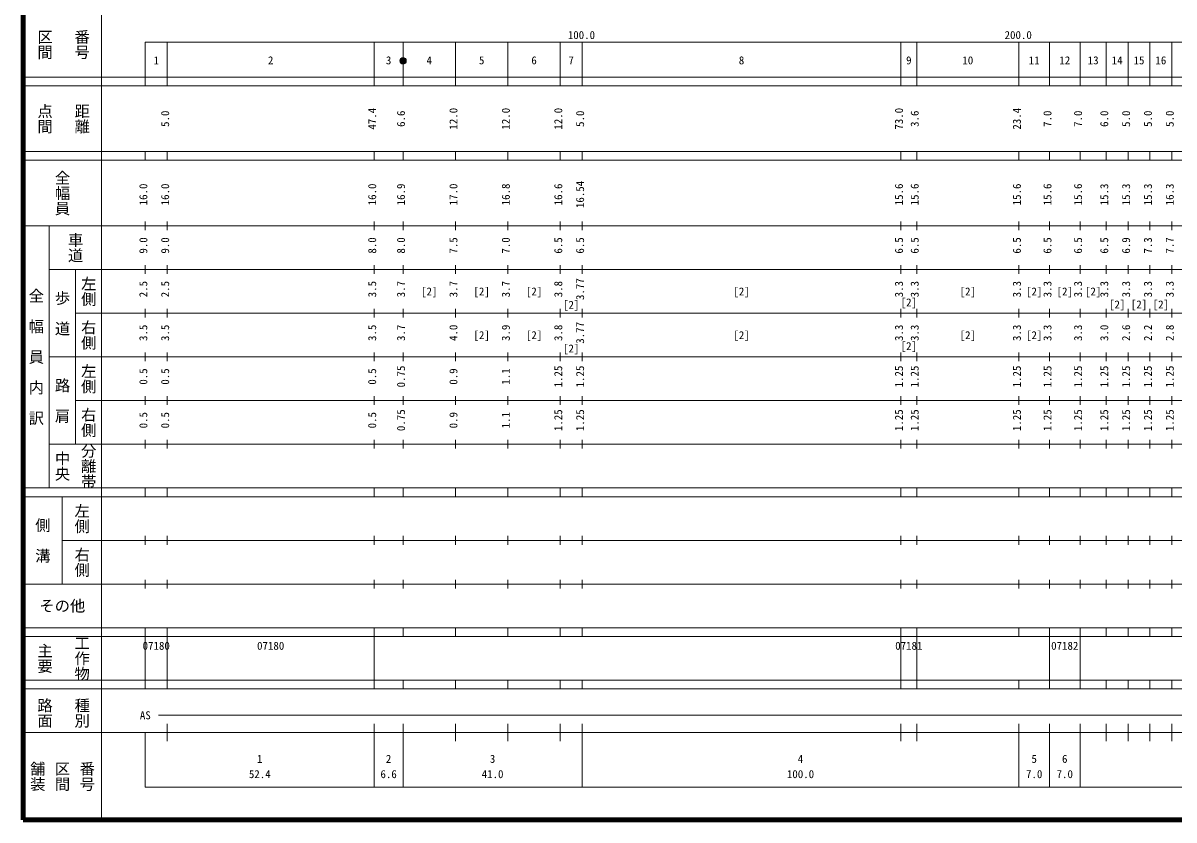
# Model space of a CAD drawing. Units: millimetres on the paper, enlarged 1000 times. Extents: x 40000 to 680000, y 20000 to 380000.
# Drawn here: x 40000 to 303505, y 20000 to 202409 of the extents above; entities that cross this region are included whole.
import ezdxf
from ezdxf.enums import TextEntityAlignment as Align

# ---------------------------------------------------------------- set-up
doc = ezdxf.new("R2010")
doc.units = ezdxf.units.MM
doc.header["$LTSCALE"] = 1000
doc.header["$PDMODE"] = 32
doc.header["$PDSIZE"] = 500
doc.layers.add('M-TTL', color=2, linetype='Continuous', lineweight=140)
doc.layers.add('M-TTL-BAND', color=7, linetype='Continuous', lineweight=13)
doc.styles.add('@ＭＳ ゴシック', font='')
doc.styles.add('ＭＳ ゴシック', font='')
doc.styles.get('@ＭＳ ゴシック').set_extended_font_data('@MS Gothic')
doc.styles.get('ＭＳ ゴシック').set_extended_font_data('MS Gothic')

msp = doc.modelspace()

# ---------------------------------------------------------------- linework, layer by layer
at = {"layer": 'M-TTL'}
for p, q in [((40000, 380000), (40000, 20000)), ((40000, 20000), (680000, 20000))]:
    msp.add_line(p, q, dxfattribs=at)
at = {"layer": 'M-TTL-BAND'}
for p, q in [((58000, 370000), (58000, 20000)), ((68000, 198000), (579000, 198000)), ((68000, 198000), (68000, 188000)), ((73000, 188000), (73000, 198000)), ((120400, 188000), (120400, 198000)), ((127000, 188000), (127000, 198000)), ((139000, 188000), (139000, 198000)), ((151000, 188000), (151000, 198000)), ((163000, 188000), (163000, 198000)), ((168000, 188000), (168000, 198000)), ((241000, 188000), (241000, 198000)), ((244600, 188000), (244600, 198000)), ((268000, 188000), (268000, 198000)), ((275000, 188000), (275000, 198000)), ((282000, 188000), (282000, 198000)), ((288000, 188000), (288000, 198000)), ((293000, 188000), (293000, 198000)), ((298000, 188000), (298000, 198000)), ((303000, 188000), (303000, 198000)), ((40000, 190000), (579000, 190000)), ((40000, 188000), (579000, 188000)), ((40000, 173000), (579000, 173000)), ((68000, 171000), (68000, 173000)), ((73000, 171000), (73000, 173000)), ((120400, 171000), (120400, 173000)), ((127000, 171000), (127000, 173000)), ((139000, 171000), (139000, 173000)), ((151000, 171000), (151000, 173000)), ((163000, 171000), (163000, 173000)), ((168000, 171000), (168000, 173000)), ((241000, 171000), (241000, 173000)), ((244600, 171000), (244600, 173000)), ((268000, 171000), (268000, 173000)), ((275000, 171000), (275000, 173000)), ((282000, 171000), (282000, 173000)), ((288000, 171000), (288000, 173000)), ((293000, 171000), (293000, 173000)), ((298000, 171000), (298000, 173000)), ((303000, 171000), (303000, 173000)), ((40000, 171000), (579000, 171000)), ((40000, 156000), (579000, 156000)), ((46000, 96000), (46000, 156000)), ((68000, 155000), (68000, 157000)), ((73000, 155000), (73000, 157000)), ((120400, 155000), (120400, 157000)), ((127000, 155000), (127000, 157000)), ((139000, 155000), (139000, 157000)), ((151000, 155000), (151000, 157000)), ((163000, 155000), (163000, 157000)), ((168000, 155000), (168000, 157000)), ((241000, 155000), (241000, 157000)), ((244600, 155000), (244600, 157000)), ((268000, 155000), (268000, 157000)), ((275000, 155000), (275000, 157000)), ((282000, 155000), (282000, 157000)), ((288000, 155000), (288000, 157000)), ((293000, 155000), (293000, 157000)), ((298000, 155000), (298000, 157000)), ((303000, 155000), (303000, 157000)), ((46000, 146000), (579000, 146000)), ((52000, 146000), (52000, 106000)), ((68000, 145000), (68000, 147000)), ((73000, 145000), (73000, 147000)), ((120400, 145000), (120400, 147000)), ((127000, 145000), (127000, 147000)), ((139000, 145000), (139000, 147000)), ((151000, 145000), (151000, 147000)), ((163000, 145000), (163000, 147000)), ((168000, 145000), (168000, 147000)), ((241000, 145000), (241000, 147000)), ((244600, 145000), (244600, 147000)), ((268000, 145000), (268000, 147000)), ((275000, 145000), (275000, 147000)), ((282000, 145000), (282000, 147000)), ((288000, 145000), (288000, 147000)), ((293000, 145000), (293000, 147000)), ((298000, 145000), (298000, 147000)), ((303000, 145000), (303000, 147000)), ((52000, 136000), (579000, 136000)), ((68000, 135000), (68000, 137000)), ((73000, 135000), (73000, 137000)), ((120400, 135000), (120400, 137000)), ((127000, 135000), (127000, 137000)), ((139000, 135000), (139000, 137000)), ((151000, 135000), (151000, 137000)), ((163000, 135000), (163000, 137000)), ((168000, 135000), (168000, 137000)), ((241000, 135000), (241000, 137000)), ((244600, 135000), (244600, 137000)), ((268000, 135000), (268000, 137000)), ((275000, 135000), (275000, 137000)), ((282000, 135000), (282000, 137000)), ((288000, 135000), (288000, 137000)), ((293000, 135000), (293000, 137000)), ((298000, 135000), (298000, 137000)), ((303000, 135000), (303000, 137000)), ((68000, 125000), (68000, 127000)), ((73000, 125000), (73000, 127000)), ((120400, 125000), (120400, 127000)), ((127000, 125000), (127000, 127000)), ((139000, 125000), (139000, 127000)), ((151000, 125000), (151000, 127000)), ((163000, 125000), (163000, 127000)), ((168000, 125000), (168000, 127000)), ((241000, 125000), (241000, 127000)), ((244600, 125000), (244600, 127000)), ((268000, 125000), (268000, 127000)), ((275000, 125000), (275000, 127000)), ((282000, 125000), (282000, 127000)), ((288000, 125000), (288000, 127000)), ((293000, 125000), (293000, 127000)), ((298000, 125000), (298000, 127000)), ((303000, 125000), (303000, 127000)), ((46000, 126000), (579000, 126000)), ((52000, 116000), (579000, 116000)), ((68000, 115000), (68000, 117000)), ((73000, 115000), (73000, 117000)), ((120400, 115000), (120400, 117000)), ((127000, 115000), (127000, 117000)), ((139000, 115000), (139000, 117000)), ((151000, 115000), (151000, 117000)), ((163000, 115000), (163000, 117000)), ((168000, 115000), (168000, 117000)), ((241000, 115000), (241000, 117000)), ((244600, 115000), (244600, 117000)), ((268000, 115000), (268000, 117000)), ((275000, 115000), (275000, 117000)), ((282000, 115000), (282000, 117000)), ((288000, 115000), (288000, 117000)), ((293000, 115000), (293000, 117000)), ((298000, 115000), (298000, 117000)), ((303000, 115000), (303000, 117000)), ((46000, 106000), (579000, 106000)), ((68000, 105000), (68000, 107000)), ((73000, 105000), (73000, 107000)), ((120400, 105000), (120400, 107000)), ((127000, 105000), (127000, 107000)), ((139000, 105000), (139000, 107000)), ((151000, 105000), (151000, 107000)), ((163000, 105000), (163000, 107000)), ((168000, 105000), (168000, 107000)), ((241000, 105000), (241000, 107000)), ((244600, 105000), (244600, 107000)), ((268000, 105000), (268000, 107000)), ((275000, 105000), (275000, 107000)), ((282000, 105000), (282000, 107000)), ((288000, 105000), (288000, 107000)), ((293000, 105000), (293000, 107000)), ((298000, 105000), (298000, 107000)), ((303000, 105000), (303000, 107000)), ((40000, 96000), (579000, 96000)), ((68000, 94000), (68000, 96000)), ((73000, 94000), (73000, 96000)), ((120400, 94000), (120400, 96000)), ((127000, 94000), (127000, 96000)), ((139000, 94000), (139000, 96000)), ((151000, 94000), (151000, 96000)), ((163000, 94000), (163000, 96000)), ((168000, 94000), (168000, 96000)), ((241000, 94000), (241000, 96000)), ((244600, 94000), (244600, 96000)), ((268000, 94000), (268000, 96000)), ((275000, 94000), (275000, 96000)), ((282000, 94000), (282000, 96000)), ((288000, 94000), (288000, 96000)), ((293000, 94000), (293000, 96000)), ((298000, 94000), (298000, 96000)), ((303000, 94000), (303000, 96000)), ((40000, 94000), (579000, 94000)), ((49000, 94000), (49000, 74000)), ((68000, 83000), (68000, 85000)), ((73000, 83000), (73000, 85000)), ((120400, 83000), (120400, 85000)), ((127000, 83000), (127000, 85000)), ((139000, 83000), (139000, 85000)), ((151000, 83000), (151000, 85000)), ((163000, 83000), (163000, 85000)), ((168000, 83000), (168000, 85000)), ((241000, 83000), (241000, 85000)), ((244600, 83000), (244600, 85000)), ((268000, 83000), (268000, 85000)), ((275000, 83000), (275000, 85000)), ((282000, 83000), (282000, 85000)), ((288000, 83000), (288000, 85000)), ((293000, 83000), (293000, 85000)), ((298000, 83000), (298000, 85000)), ((303000, 83000), (303000, 85000)), ((49000, 84000), (579000, 84000)), ((40000, 74000), (579000, 74000)), ((68000, 73000), (68000, 75000)), ((73000, 73000), (73000, 75000)), ((120400, 73000), (120400, 75000)), ((127000, 73000), (127000, 75000)), ((139000, 73000), (139000, 75000)), ((151000, 73000), (151000, 75000)), ((163000, 73000), (163000, 75000)), ((168000, 73000), (168000, 75000)), ((241000, 73000), (241000, 75000)), ((244600, 73000), (244600, 75000)), ((268000, 73000), (268000, 75000)), ((275000, 73000), (275000, 75000)), ((282000, 73000), (282000, 75000)), ((288000, 73000), (288000, 75000)), ((293000, 73000), (293000, 75000)), ((298000, 73000), (298000, 75000)), ((303000, 73000), (303000, 75000)), ((40000, 64000), (579000, 64000)), ((68000, 62000), (68000, 64000)), ((73000, 62000), (73000, 64000)), ((120400, 62000), (120400, 64000)), ((127000, 62000), (127000, 64000)), ((139000, 62000), (139000, 64000)), ((151000, 62000), (151000, 64000)), ((163000, 62000), (163000, 64000)), ((168000, 62000), (168000, 64000)), ((241000, 62000), (241000, 64000)), ((244600, 62000), (244600, 64000)), ((268000, 62000), (268000, 64000)), ((275000, 62000), (275000, 64000)), ((282000, 62000), (282000, 64000)), ((288000, 62000), (288000, 64000)), ((293000, 62000), (293000, 64000)), ((298000, 62000), (298000, 64000)), ((303000, 62000), (303000, 64000)), ((40000, 62000), (579000, 62000)), ((68000, 52000), (68000, 62000)), ((73000, 52000), (73000, 62000)), ((73000, 52000), (73000, 62000)), ((120400, 52000), (120400, 62000)), ((241000, 52000), (241000, 62000)), ((244600, 52000), (244600, 62000)), ((275000, 52000), (275000, 62000)), ((282000, 52000), (282000, 62000)), ((40000, 52000), (579000, 52000)), ((68000, 50000), (68000, 52000)), ((73000, 50000), (73000, 52000)), ((120400, 50000), (120400, 52000)), ((127000, 50000), (127000, 52000)), ((139000, 50000), (139000, 52000)), ((151000, 50000), (151000, 52000)), ((163000, 50000), (163000, 52000)), ((168000, 50000), (168000, 52000)), ((241000, 50000), (241000, 52000)), ((244600, 50000), (244600, 52000)), ((268000, 50000), (268000, 52000)), ((275000, 50000), (275000, 52000)), ((282000, 50000), (282000, 52000)), ((288000, 50000), (288000, 52000)), ((293000, 50000), (293000, 52000)), ((298000, 50000), (298000, 52000)), ((303000, 50000), (303000, 52000)), ((40000, 50000), (579000, 50000)), ((71000, 44000), (565000, 44000)), ((40000, 40000), (579000, 40000)), ((68000, 40000), (68000, 27500)), ((73000, 38000), (73000, 42000)), ((120400, 27500), (120400, 42000)), ((127000, 27500), (127000, 42000)), ((139000, 38000), (139000, 42000)), ((151000, 38000), (151000, 42000)), ((163000, 38000), (163000, 42000)), ((168000, 27500), (168000, 42000)), ((241000, 38000), (241000, 42000)), ((244600, 38000), (244600, 42000)), ((268000, 27500), (268000, 42000)), ((275000, 27500), (275000, 42000)), ((282000, 27500), (282000, 42000)), ((288000, 38000), (288000, 42000)), ((293000, 38000), (293000, 42000)), ((298000, 38000), (298000, 42000)), ((303000, 38000), (303000, 42000)), ((68000, 27500), (579000, 27500))]:
    msp.add_line(p, q, dxfattribs=at)
for radius in [750, 600, 450, 300, 150, 20]:
    msp.add_circle((127000, 193765), radius, dxfattribs=at)
msp.add_point((127000, 193765), dxfattribs=at)

# ---------------------------------------------------------------- texts
at = {"layer": 'M-TTL-BAND', "style": '@ＭＳ ゴシック'}
for s, p in [('区間', (45000, 197500)), ('番号', (53500, 197500)), ('点間', (45000, 180500)), ('距離', (53500, 180500)), ('全幅員', (49000, 163500)), ('車道', (52000, 151000)), ('左側', (55000, 141000)), ('全\u3000幅\u3000員\u3000内\u3000訳', (43000, 126000)), ('歩\u3000道', (49000, 136000)), ('右側', (55000, 131000)), ('左側', (55000, 121000)), ('路\u3000肩', (49000, 116000)), ('右側', (55000, 111000)), ('分離帯', (55000, 101000)), ('中央', (49000, 101000)), ('左側', (53500, 89000)), ('側\u3000溝', (44500, 84000)), ('右側', (53500, 79000)), ('工作物', (53500, 57000)), ('主要', (45000, 57000)), ('路面', (45000, 44500)), ('種別', (53500, 44500)), ('舗装', (43333, 30000)), ('区間', (49000, 30000)), ('番号', (54667, 30000))]:
    msp.add_text(s, height=2566, rotation=270, dxfattribs=at).set_placement(p, align=Align.MIDDLE_CENTER)
at = {"layer": 'M-TTL-BAND', "style": 'ＭＳ ゴシック'}
for s, p in [('100.0', (167844, 198195)), ('200.0', (267844, 198195)), ('1', (70500, 192405)), ('2', (96700, 192405)), ('3', (123700, 192405)), ('4', (133000, 192405)), ('5', (145000, 192405)), ('6', (157000, 192405)), ('7', (165500, 192405)), ('8', (204500, 192405)), ('9', (242800, 192405)), ('10', (256300, 192405)), ('11', (271500, 192405)), ('12', (278500, 192405)), ('13', (285000, 192405)), ('14', (290500, 192405)), ('15', (295500, 192405)), ('16', (300500, 192405)), ('[2]', (133000, 139500)), ('[2]', (145000, 139500)), ('[2]', (157000, 139500)), ('[2]', (204500, 139500)), ('[2]', (256300, 139500)), ('[2]', (271500, 139500)), ('[2]', (278500, 139500)), ('[2]', (285000, 139500)), ('[2]', (165500, 136451)), ('[2]', (242800, 137000)), ('[2]', (290500, 136528)), ('[2]', (295500, 136528)), ('[2]', (300500, 136528)), ('[2]', (145000, 129500)), ('[2]', (157000, 129500)), ('[2]', (204500, 129500)), ('[2]', (256300, 129500)), ('[2]', (271500, 129500)), ('[2]', (242800, 127000)), ('[2]', (165500, 126451)), ('07180', (70500, 58405)), ('07180', (96700, 58405)), ('07181', (242800, 58405)), ('07182', (278500, 58405)), ('AS', (68000, 42500)), ('1', (94200, 32523)), ('2', (123700, 32523)), ('3', (147500, 32523)), ('4', (218000, 32523)), ('5', (271500, 32523)), ('6', (278500, 32523)), ('52.4', (94200, 29033)), ('6.6', (123700, 29033)), ('41.0', (147500, 29033)), ('100.0', (218000, 29033)), ('7.0', (271500, 29033)), ('7.0', (278500, 29033))]:
    msp.add_text(s, height=1833, dxfattribs=at).set_placement(p, align=Align.BOTTOM_CENTER)
for s, p in [('5.0', (74000, 180500)), ('47.4', (121400, 180500)), ('6.6', (128000, 180500)), ('12.0', (140000, 180500)), ('12.0', (152000, 180500)), ('12.0', (164000, 180500)), ('5.0', (169000, 180500)), ('73.0', (242000, 180500)), ('3.6', (245600, 180500)), ('23.4', (269000, 180500)), ('7.0', (276000, 180500)), ('7.0', (283000, 180500)), ('6.0', (289000, 180500)), ('5.0', (294000, 180500)), ('5.0', (299000, 180500)), ('5.0', (304000, 180500)), ('16.54', (169000, 163174)), ('16.0', (69000, 163174)), ('16.0', (74000, 163174)), ('16.0', (121400, 163174)), ('16.9', (128000, 163174)), ('17.0', (140000, 163174)), ('16.8', (152000, 163174)), ('16.6', (164000, 163174)), ('15.6', (242000, 163174)), ('15.6', (245600, 163174)), ('15.6', (269000, 163174)), ('15.6', (276000, 163174)), ('15.6', (283000, 163174)), ('15.3', (289000, 163174)), ('15.3', (294000, 163174)), ('15.3', (299000, 163174)), ('16.3', (304000, 163174)), ('9.0', (69000, 151500)), ('9.0', (74000, 151500)), ('8.0', (121400, 151500)), ('8.0', (128000, 151500)), ('7.5', (140000, 151500)), ('7.0', (152000, 151500)), ('6.5', (164000, 151500)), ('6.5', (169000, 151500)), ('6.5', (242000, 151500)), ('6.5', (245600, 151500)), ('6.5', (269000, 151500)), ('6.5', (276000, 151500)), ('6.5', (283000, 151500)), ('6.5', (289000, 151500)), ('6.9', (294000, 151500)), ('7.3', (299000, 151500)), ('7.7', (304000, 151500)), ('2.5', (69000, 141500)), ('2.5', (74000, 141500)), ('3.5', (121400, 141500)), ('3.7', (128000, 141500)), ('3.7', (140000, 141500)), ('3.7', (152000, 141500)), ('3.8', (164000, 141500)), ('3.77', (169000, 141500)), ('3.3', (242000, 141500)), ('3.3', (245600, 141500)), ('3.3', (269000, 141500)), ('3.3', (276000, 141500)), ('3.3', (283000, 141500)), ('3.3', (289000, 141500)), ('3.3', (294000, 141500)), ('3.3', (299000, 141500)), ('3.3', (304000, 141500)), ('3.5', (69000, 131500)), ('3.5', (74000, 131500)), ('3.5', (121400, 131500)), ('3.7', (128000, 131500)), ('4.0', (140000, 131500)), ('3.9', (152000, 131500)), ('3.8', (164000, 131500)), ('3.77', (169000, 131500)), ('3.3', (242000, 131500)), ('3.3', (245600, 131500)), ('3.3', (269000, 131500)), ('3.3', (276000, 131500)), ('3.3', (283000, 131500)), ('3.0', (289000, 131500)), ('2.6', (294000, 131500)), ('2.2', (299000, 131500)), ('2.8', (304000, 131500)), ('0.5', (69000, 121500)), ('0.5', (74000, 121500)), ('0.5', (121400, 121500)), ('0.75', (128000, 121500)), ('0.9', (140000, 121500)), ('1.1', (152000, 121500)), ('1.25', (164000, 121500)), ('1.25', (169000, 121500)), ('1.25', (242000, 121500)), ('1.25', (245600, 121500)), ('1.25', (269000, 121500)), ('1.25', (276000, 121500)), ('1.25', (283000, 121500)), ('1.25', (289000, 121500)), ('1.25', (294000, 121500)), ('1.25', (299000, 121500)), ('1.25', (304000, 121500)), ('0.75', (128000, 111500)), ('1.25', (164000, 111500)), ('1.25', (169000, 111500)), ('1.25', (242000, 111500)), ('1.25', (245600, 111500)), ('1.25', (269000, 111500)), ('1.25', (276000, 111500)), ('1.25', (283000, 111500)), ('1.25', (289000, 111500)), ('1.25', (294000, 111500)), ('1.25', (299000, 111500)), ('1.25', (304000, 111500)), ('0.5', (69000, 111500)), ('0.5', (74000, 111500)), ('0.5', (121400, 111500)), ('0.9', (140000, 111500)), ('1.1', (152000, 111500))]:
    msp.add_text(s, height=1833, rotation=90, dxfattribs=at).set_placement(p, align=Align.BOTTOM_CENTER)
msp.add_text('その他', height=2566, dxfattribs=at).set_placement((49000, 69000), align=Align.MIDDLE_CENTER)

doc.saveas('drawing.dxf')
